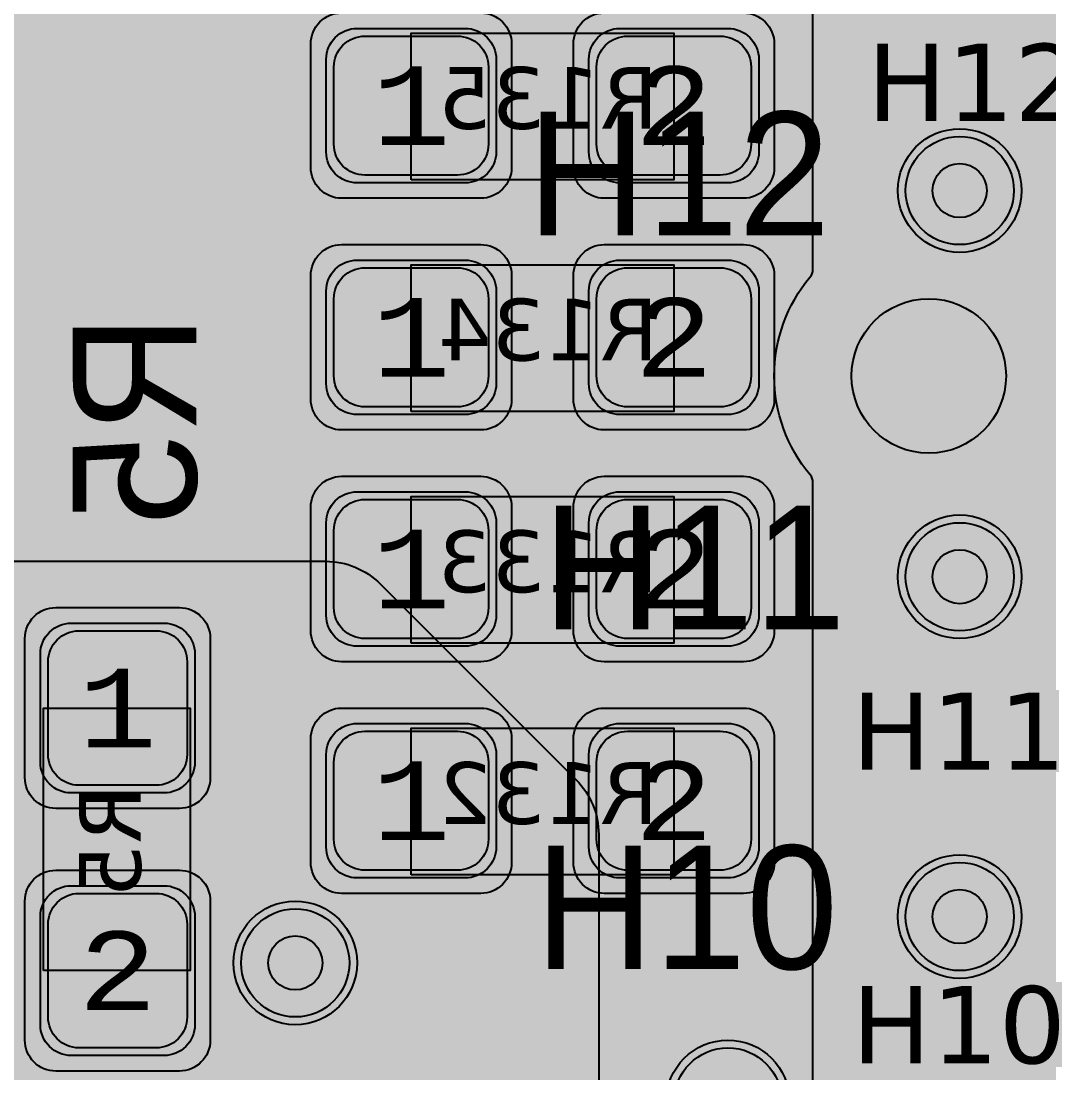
# Model space of a CAD drawing. Extents: x -28 to 199, y -61 to 255.
# Drawn here: x 159.12 to 165.78, y 191.99 to 198.8 of the extents above; entities that cross this region are included whole.
import ezdxf
from ezdxf.enums import TextEntityAlignment as Align

# ---------------------------------------------------------------- set-up
doc = ezdxf.new("R2010")
doc.units = 0
doc.header["$MEASUREMENT"] = 0
for name, color, linetype in [('ASSEMBLY_OUTLINES_BTM', 191, 'CONTINUOUS'), ('ASSEMBLY_PART_NUMBERS_BTM', 191, 'CONTINUOUS'), ('ASSEMBLY_PART_NUMBERS_TOP', 102, 'CONTINUOUS'), ('ASSEMBLY_REF_DES_BTM', 191, 'CONTINUOUS'), ('ASSEMBLY_REF_DES_TOP', 102, 'CONTINUOUS'), ('DRILL_DRAWING', 21, 'CONTINUOUS'), ('GENERATED_SILKSCREEN_BTM', 255, 'CONTINUOUS'), ('GENERATED_SILKSCREEN_TOP', 140, 'CONTINUOUS'), ('MOUNTING_HOLES_LAYER_2', 42, 'CONTINUOUS'), ('MOUNTING_HOLES_LAYER_3', 42, 'CONTINUOUS'), ('MOUNTING_HOLES_LAYER_BOT21', 42, 'CONTINUOUS'), ('MOUNTING_HOLES_LAYER_TOP', 42, 'CONTINUOUS'), ('PART_PADS_SMD_BTM', 10, 'CONTINUOUS'), ('PIN_NUMBERS_BTM', 8, 'CONTINUOUS'), ('PIN_NUMBERS_TOP', 8, 'CONTINUOUS'), ('PLACEMENT_OUTLINES_BTM', 222, 'CONTINUOUS'), ('PLANE_DATA_LAYER_TOP', 150, 'CONTINUOUS'), ('PLANE_SHAPES_LAYER_2', 230, 'CONTINUOUS'), ('PLANE_SHAPES_LAYER_3', 81, 'CONTINUOUS'), ('PLANE_SHAPES_LAYER_TOP', 150, 'CONTINUOUS'), ('SILKSCREEN_OUTLINES_BTM', 211, 'CONTINUOUS'), ('SILKSCREEN_OUTLINES_TOP', 150, 'CONTINUOUS'), ('SILKSCREEN_REF_DES_BTM', 211, 'CONTINUOUS'), ('SILKSCREEN_REF_DES_TOP', 150, 'CONTINUOUS'), ('SOLDERMASK_PADS_BTM', 12, 'CONTINUOUS'), ('SOLDERPASTE_PADS_BTM', 12, 'CONTINUOUS'), ('TRACES_LAYER_BOTTOM', 10, 'CONTINUOUS'), ('TRACES_LAYER_TOP', 150, 'CONTINUOUS'), ('VIA_HOLES_LAYER_2', 30, 'CONTINUOUS'), ('VIA_HOLES_LAYER_3', 30, 'CONTINUOUS'), ('VIA_HOLES_LAYER_BOTTOM', 30, 'CONTINUOUS'), ('VIA_HOLES_LAYER_TOP', 30, 'CONTINUOUS'), ('VIA_PADS_LAYER_2', 230, 'CONTINUOUS'), ('VIA_PADS_LAYER_3', 81, 'CONTINUOUS'), ('VIA_PADS_LAYER_BOTTOM', 10, 'CONTINUOUS'), ('VIA_PADS_LAYER_TOP', 150, 'CONTINUOUS')]:
    doc.layers.add(name, color=color, linetype=linetype)
doc.styles.add('COURIER_NEW', font='COUR.TTF')
doc.styles.add('VERDANA', font='verdana.TTF')
doc.styles.add('VERIBEST_GERBER_0', font='txt')

msp = doc.modelspace()

# ---------------------------------------------------------------- hatches: boundary and pattern name
at = {"layer": 'MOUNTING_HOLES_LAYER_2'}
h = msp.add_hatch(color=256, dxfattribs=at)
edge = h.paths.add_edge_path()
edge.add_arc((165, 196.5), 0.5, 0, 360)
at = {"layer": 'MOUNTING_HOLES_LAYER_3'}
h = msp.add_hatch(color=256, dxfattribs=at)
edge = h.paths.add_edge_path()
edge.add_arc((165, 196.5), 0.5, 0, 360)
at = {"layer": 'MOUNTING_HOLES_LAYER_BOT21'}
h = msp.add_hatch(color=256, dxfattribs=at)
edge = h.paths.add_edge_path()
edge.add_arc((165, 196.5), 0.5, 0, 360)
at = {"layer": 'MOUNTING_HOLES_LAYER_TOP'}
h = msp.add_hatch(color=256, dxfattribs=at)
edge = h.paths.add_edge_path()
edge.add_arc((165, 196.5), 0.5, 0, 360)
at = {"layer": 'PLANE_DATA_LAYER_TOP'}
msp.add_hatch(color=256, dxfattribs=at).paths.add_polyline_path([(164.25, 205.6738, 0.414213562373095), (164.1738, 205.75), (163.421893, 205.75, 0.381510988498814), (163.346178, 205.682387, -0.892996716737021), (162.153822, 205.682387, 0.381510988498814), (162.078107, 205.75), (161.5762, 205.75, 0.414213562373095), (161.5, 205.6738), (161.5, 201.750008, -0.414213562373095), (161.499992, 201.75), (154.2262, 201.75, 0.414213562373095), (154.15, 201.6738), (154.15, 201.284993), (154.15, 201.284992, 0.1989099556852985), (154.172318, 201.231111), (158.04635, 197.357079, -0.1989122151386246), (158.192797, 197.003526), (158.192797, 195.517823, 0.0395919652812843), (158.19375, 195.505812, -0.0395902007634606), (158.2, 195.427002), (158.2, 195.427), (158.2, 195.3762, 0.414213562373095), (158.2762, 195.3), (161.095925, 195.3, -0.1989122151386246), (161.449478, 195.153553), (162.717217, 193.885814, -0.1989122151386141), (162.863664, 193.532261), (162.863664, 189.069764), (162.863664, 189.069763, 0.198909955685367), (162.885982, 189.015882), (164.119918, 187.781946, 0.6681819935815638), (164.25, 187.835827), (164.25, 187.835828), (164.25, 188.426501, 0.3936083065980414), (164.179195, 188.50251, -0.3936069474596152), (163.25, 189.5, -0.3936069474596152), (164.179195, 190.49749, 0.3936083065980414), (164.25, 190.573499), (164.25, 195.810362), (164.25, 195.810363, 0.1756597936058653), (164.232299, 195.859192, -0.1756616708770249), (164, 196.5, -0.1756616708770249), (164.232299, 197.140808, 0.1756597936058653), (164.25, 197.189637), (164.25, 197.189638)], flags=0)
h = msp.add_hatch(color=256, dxfattribs=at)
h.paths.add_polyline_path([(163.879888, 186.5762, -0.414213562373095), (163.803688, 186.5), (152.460998, 186.5, -0.819189251305587), (152.431587, 186.646495, 4.980872284116062), (151.968413, 186.646495, -0.8191892513054432), (151.939002, 186.5), (151.750008, 186.5, 0.414213562373095), (151.75, 186.499992), (151.75, 183.028669, -0.1989099556854355), (151.727682, 182.974788), (149.896447, 181.143553, 0.1989122151386141), (149.75, 180.79), (149.75, 177.0762, -0.414213562373095), (149.6738, 177), (148.7262, 177, -0.414213562373095), (148.65, 177.0762), (148.65, 195.268759, 0.1989122151386141), (148.503553, 195.622312), (144.422318, 199.703547, -0.198909955685367), (144.4, 199.757428), (144.4, 200.918278, -0.854439222134), (144.54869, 200.941765, 0.8544353290949517), (146.5, 201.25), (146.5, 201.250002, 0.0842844278408749), (146.443968, 201.580039, -0.6810727290850475), (146.551388, 201.672619, 0.7928637207765814), (148.465365, 203.87914, -0.1578452520740635), (148.450906, 203.9238, -0.414213562373095), (148.527106, 204), (151.6738, 204, -0.414213562373095), (151.75, 203.9238), (151.75, 203.589166, -0.629503331963921), (151.626092, 203.529749, 2.085404210499117), (151.626092, 201.970251, -0.6295033319639212), (151.75, 201.910834), (151.75, 201.750008, 0.414213562373095), (151.750008, 201.75), (153.0738, 201.75, -0.414213562373095), (153.15, 201.6738), (153.15, 201.046323, 0.1989122151386141), (153.296447, 200.69277), (157.170479, 196.818738, -0.198909955685367), (157.192797, 196.764857), (157.192797, 195.434201, 0.0395902007634605), (157.199047, 195.355391, -0.0395919652812855), (157.2, 195.34338), (157.2, 195.153893, -0.1385740107174842), (157.188731, 195.114013, 0.1385725087961739), (157.1, 194.8, 0.5864476275428755), (158.014013, 194.288731, -0.1385740107174031), (158.053893, 194.3), (160.857255, 194.3, -0.1989133663344687), (160.911137, 194.277682), (161.841346, 193.347473, -0.1989099556854355), (161.863664, 193.293592), (161.863664, 188.831094, 0.1989122151386141), (162.010111, 188.477541), (163.85757, 186.630082, -0.1989099556852985), (163.879888, 186.576201)], flags=0)
h.paths.add_polyline_path([(145.75, 199.25, -0.9999999999999999), (148.75, 199.25, -0.9999999999999999)], flags=0)
h.paths.add_polyline_path([(150.5, 201, -0.9999999999999999), (151.7, 201, -0.9999999999999999)], flags=0)
h.paths.add_polyline_path([(153.75, 190.75, -0.9999999999999999), (155.75, 190.75, -0.9999999999999999)], flags=0)
h.paths.add_polyline_path([(153.75, 193, -0.9999999999999999), (155.75, 193, -0.9999999999999999)], flags=0)
h.paths.add_polyline_path([(159.5, 189.5, -0.9999999999999999), (161.5, 189.5, -0.9999999999999999)], flags=0)
at = {"layer": 'PLANE_SHAPES_LAYER_2'}
h = msp.add_hatch(color=256, dxfattribs=at)
h.paths.add_polyline_path([(169.5, 129.25), (149.5, 129.25), (142.25, 122), (142.25, 90.5), (147.5, 90.5), (147.5, 80), (154, 80), (154, 69.25), (131.75, 69.25), (131.75, 73.25), (121.25, 73.25), (121.25, 81), (110.5, 81), (110.5, 125.75), (106.5, 125.75), (106.5, 128.75), (93.5, 128.75), (93.5, 120.25), (91.75, 120.25), (91.75, 121.5), (80, 121.5), (80, 118.25), (73.25, 118.25), (73.25, 124.5), (67.5, 124.5), (67.5, 128), (57.75, 128), (57.75, 120.25), (55.25, 120.25), (55.25, 121.5), (47.5, 121.5), (47.5, 119), (35, 119), (35, 134.75), (32.75, 134.75), (32.75, 159.75), (29.25, 159.75), (29.25, 175.25), (22.5, 175.25), (22.5, 195.25), (17.25, 195.25), (17.25, 198), (22.5, 198), (22.5, 216.5), (40.25, 216.5), (40.25, 235.5), (54.5, 235.5), (54.5, 254), (87.25, 254), (87.25, 236.25), (86.25, 236.25), (86.25, 228.75), (81, 228.75), (81, 218.75), (95.25, 218.75), (95.25, 194.5), (87, 194.5), (87, 172), (131.1, 172), (131.1, 208.75), (115.5, 208.75), (115.5, 213.75), (106.75, 213.75), (106.75, 218.75), (110.25, 222.25), (110.25, 226.25), (142.5, 226.25), (142.5, 221.5), (160.5, 221.5), (160.5, 240.75), (169.5, 240.75)])
h.paths.add_polyline_path([(35.5, 149.5), (41.75, 149.5), (41.75, 152), (39.25, 152), (39.25, 154), (37.75, 154), (37.75, 152), (35.5, 152)], flags=16)
h.paths.add_polyline_path([(37.5, 125.75), (37.5, 128.75), (42.75, 128.75), (42.75, 125.75)], flags=16)
h.paths.add_polyline_path([(52, 127.75), (52, 130.75), (54.25, 130.75), (54.25, 127.75)], flags=16)
h.paths.add_polyline_path([(50.75, 219.5), (50.75, 226.5), (71.75, 226.5), (71.75, 219.5)], flags=16)
h.paths.add_polyline_path([(66.5, 150.75), (66.5, 177.5), (72.25, 177.5), (72.25, 150.75)], flags=16)
h.paths.add_polyline_path([(47.25, 185.25), (73, 185.25), (73, 188.25), (70.25, 188.25), (70.25, 191), (47.25, 191)], flags=16)
h.paths.add_polyline_path([(84.5, 208), (84.5, 212.75), (85, 212.75), (85, 208)], flags=16)
h.paths.add_polyline_path([(61.5, 137.25), (87.75, 137.25), (87.75, 140.5), (84.75, 140.5), (84.75, 143), (61.5, 143)], flags=16)
h.paths.add_polyline_path([(88.75, 127), (88.75, 130), (91, 130), (91, 127)], flags=16)
h.paths.add_polyline_path([(85.5, 130.25), (85.5, 132.5), (91, 132.5), (91, 130.25)], flags=16)
h.paths.add_polyline_path([(108.75, 142.25), (135.75, 142.25), (135.75, 145.75), (132.25, 145.75), (132.25, 149), (108.75, 149)], flags=16)
h.paths.add_polyline_path([(114.25, 126.75), (140.75, 126.75), (140.75, 129.75), (137.25, 129.75), (137.25, 133), (114.25, 133)], flags=16)
h.paths.add_polyline_path([(155.25, 180.25), (166.25, 180.25), (166.25, 186.25), (152.25, 186.25), (152.25, 183), (155.25, 183)], flags=16)
at = {"layer": 'PLANE_SHAPES_LAYER_3'}
h = msp.add_hatch(color=256, dxfattribs=at)
h.paths.add_polyline_path([(169.5, 129.25), (149.5, 129.25), (142.25, 122), (142.25, 90.5), (147.5, 90.5), (147.5, 80), (154, 80), (154, 69.25), (131.75, 69.25), (131.75, 73.25), (121.25, 73.25), (121.25, 81), (110.5, 81), (110.5, 125.75), (106.5, 125.75), (106.5, 128.75), (93.5, 128.75), (93.5, 120.25), (91.75, 120.25), (91.75, 121.5), (80, 121.5), (80, 118.25), (73.25, 118.25), (73.25, 124.5), (67.5, 124.5), (67.5, 127.75), (58.25, 127.75), (58.25, 130.25), (88.75, 130.25), (88.75, 127), (91, 127), (91, 132.5), (55, 132.5), (55, 131.25), (52, 131.25), (52, 127.75), (55, 127.75), (55, 127.25), (57.75, 127.25), (57.75, 120.25), (55.25, 120.25), (55.25, 121.5), (47.5, 121.5), (47.5, 119), (35, 119), (35, 134.75), (32.75, 134.75), (32.75, 159.75), (29.25, 159.75), (29.25, 175.25), (22.5, 175.25), (22.5, 195.25), (17.25, 195.25), (17.25, 198), (22.5, 198), (22.5, 216.5), (40.25, 216.5), (40.25, 235.5), (54.5, 235.5), (54.5, 254), (87.25, 254), (87.25, 236.25), (86.25, 236.25), (86.25, 228.75), (81, 228.75), (81, 218.75), (95.25, 218.75), (95.25, 194.5), (87, 194.5), (87, 172), (131.1, 172), (131.1, 208.75), (115.5, 208.75), (115.5, 213.75), (106.75, 213.75), (106.75, 218.75), (110.25, 222.25), (110.25, 226.25), (142.5, 226.25), (142.5, 221.5), (160.5, 221.5), (160.5, 240.75), (169.5, 240.75)])
h.paths.add_polyline_path([(35.5, 149.5), (41.75, 149.5), (41.75, 152), (39.25, 152), (39.25, 154), (37.75, 154), (37.75, 152), (35.5, 152)], flags=16)
h.paths.add_polyline_path([(37.5, 125.75), (37.5, 128.75), (42.75, 128.75), (42.75, 125.75)], flags=16)
h.paths.add_polyline_path([(50.75, 219.5), (50.75, 226.5), (71.75, 226.5), (71.75, 219.5)], flags=16)
h.paths.add_polyline_path([(66.5, 150.75), (66.5, 177.5), (72.25, 177.5), (72.25, 150.75)], flags=16)
h.paths.add_polyline_path([(47.25, 185.25), (73, 185.25), (73, 188.25), (70.25, 188.25), (70.25, 191), (47.25, 191)], flags=16)
h.paths.add_polyline_path([(84.5, 208), (84.5, 212.75), (85, 212.75), (85, 208)], flags=16)
h.paths.add_polyline_path([(61.5, 137.25), (87.75, 137.25), (87.75, 140.5), (84.75, 140.5), (84.75, 143), (61.5, 143)], flags=16)
h.paths.add_polyline_path([(108.75, 142.25), (135.75, 142.25), (135.75, 145.75), (132.25, 145.75), (132.25, 149), (108.75, 149)], flags=16)
h.paths.add_polyline_path([(114.25, 126.75), (140.75, 126.75), (140.75, 129.75), (137.25, 129.75), (137.25, 133), (114.25, 133)], flags=16)
h.paths.add_polyline_path([(155.25, 180.25), (166.25, 180.25), (166.25, 186.25), (152.25, 186.25), (152.25, 183), (155.25, 183)], flags=16)
at = {"layer": 'VIA_HOLES_LAYER_2'}
h = msp.add_hatch(color=256, dxfattribs=at)
edge = h.paths.add_edge_path()
edge.add_arc((165.2, 197.7), 0.175, 0, 360)
h = msp.add_hatch(color=256, dxfattribs=at)
edge = h.paths.add_edge_path()
edge.add_arc((165.2, 195.2), 0.175, 0, 360)
h = msp.add_hatch(color=256, dxfattribs=at)
edge = h.paths.add_edge_path()
edge.add_arc((165.2, 193), 0.175, 0, 360)
h = msp.add_hatch(color=256, dxfattribs=at)
edge = h.paths.add_edge_path()
edge.add_arc((160.9, 192.7), 0.175, 0, 360)
at = {"layer": 'VIA_HOLES_LAYER_3'}
h = msp.add_hatch(color=256, dxfattribs=at)
edge = h.paths.add_edge_path()
edge.add_arc((165.2, 197.7), 0.175, 0, 360)
h = msp.add_hatch(color=256, dxfattribs=at)
edge = h.paths.add_edge_path()
edge.add_arc((165.2, 195.2), 0.175, 0, 360)
h = msp.add_hatch(color=256, dxfattribs=at)
edge = h.paths.add_edge_path()
edge.add_arc((165.2, 193), 0.175, 0, 360)
h = msp.add_hatch(color=256, dxfattribs=at)
edge = h.paths.add_edge_path()
edge.add_arc((160.9, 192.7), 0.175, 0, 360)
at = {"layer": 'VIA_HOLES_LAYER_BOTTOM'}
h = msp.add_hatch(color=256, dxfattribs=at)
edge = h.paths.add_edge_path()
edge.add_arc((165.2, 197.7), 0.175, 0, 360)
h = msp.add_hatch(color=256, dxfattribs=at)
edge = h.paths.add_edge_path()
edge.add_arc((165.2, 195.2), 0.175, 0, 360)
h = msp.add_hatch(color=256, dxfattribs=at)
edge = h.paths.add_edge_path()
edge.add_arc((165.2, 193), 0.175, 0, 360)
h = msp.add_hatch(color=256, dxfattribs=at)
edge = h.paths.add_edge_path()
edge.add_arc((160.9, 192.7), 0.175, 0, 360)
at = {"layer": 'VIA_HOLES_LAYER_TOP'}
h = msp.add_hatch(color=256, dxfattribs=at)
edge = h.paths.add_edge_path()
edge.add_arc((165.2, 197.7), 0.175, 0, 360)
h = msp.add_hatch(color=256, dxfattribs=at)
edge = h.paths.add_edge_path()
edge.add_arc((165.2, 195.2), 0.175, 0, 360)
h = msp.add_hatch(color=256, dxfattribs=at)
edge = h.paths.add_edge_path()
edge.add_arc((165.2, 193), 0.175, 0, 360)
h = msp.add_hatch(color=256, dxfattribs=at)
edge = h.paths.add_edge_path()
edge.add_arc((160.9, 192.7), 0.175, 0, 360)

# ---------------------------------------------------------------- linework, layer by layer
at = {"layer": 'ASSEMBLY_OUTLINES_BTM'}
for points in [[(161.65, 197.77), (161.65, 198.72), (163.35, 198.72), (163.35, 197.77)], [(161.65, 196.27), (161.65, 197.22), (163.35, 197.22), (163.35, 196.27)], [(161.65, 194.77), (161.65, 195.72), (163.35, 195.72), (163.35, 194.77)], [(159.27, 192.65), (159.27, 194.35), (160.22, 194.35), (160.22, 192.65)], [(161.65, 193.27), (161.65, 194.22), (163.35, 194.22), (163.35, 193.27)]]:
    msp.add_lwpolyline(points, close=True, dxfattribs=at)
at = {"layer": 'GENERATED_SILKSCREEN_BTM', "const_width": 0.15}
for points in [[(162.783844, 198.720005, 1.1642e-05), (162.783836, 198.719995), (162.216164, 198.719995, 1.1642e-05), (162.216156, 198.720005), (162.783844, 198.720005)], [(162.792098, 197.769995), (162.207902, 197.769995, 1.22306e-05), (162.207911, 197.770005), (162.792089, 197.770005, 1.22306e-05), (162.792098, 197.769995)], [(162.783844, 197.220005, 1.1642e-05), (162.783836, 197.219995), (162.216164, 197.219995, 1.1642e-05), (162.216156, 197.220005), (162.783844, 197.220005)], [(162.792098, 196.269995), (162.207902, 196.269995, 1.22306e-05), (162.207911, 196.270005), (162.792089, 196.270005, 1.22306e-05), (162.792098, 196.269995)], [(162.783844, 195.720005, 1.1642e-05), (162.783836, 195.719995), (162.216164, 195.719995, 1.1642e-05), (162.216156, 195.720005), (162.783844, 195.720005)], [(162.792098, 194.769995), (162.207902, 194.769995, 1.22306e-05), (162.207911, 194.770005), (162.792089, 194.770005, 1.22306e-05), (162.792098, 194.769995)], [(162.783844, 194.220005, 1.1642e-05), (162.783836, 194.219995), (162.216164, 194.219995, 1.1642e-05), (162.216156, 194.220005), (162.783844, 194.220005)], [(159.270005, 193.207911, 1.22306e-05), (159.269995, 193.207902), (159.269995, 193.792098, 1.22306e-05), (159.270005, 193.792089), (159.270005, 193.207911)], [(160.220005, 193.216156, 1.1642e-05), (160.219995, 193.216164), (160.219995, 193.783836, 1.1642e-05), (160.220005, 193.783844), (160.220005, 193.216156)], [(162.792098, 193.269995), (162.207902, 193.269995, 1.22306e-05), (162.207911, 193.270005), (162.792089, 193.270005, 1.22306e-05), (162.792098, 193.269995)]]:
    msp.add_lwpolyline(points, format="xyb", dxfattribs=at)
for points in [[(159.7608, 196.2256), (159.7592, 196.2232), (159.7552, 196.2224), (159.7512, 196.22), (159.7472, 196.22), (159.5824, 196.22), (159.5784, 196.22), (159.576, 196.2224), (159.5736, 196.2224), (159.5728, 196.2232), (159.572, 196.224), (159.5696, 196.2256), (159.46, 196.3616), (159.4584, 196.3656), (159.4576, 196.368), (159.4568, 196.372), (159.4568, 196.7752), (159.4584, 196.7824), (159.4624, 196.7864), (159.4672, 196.7912), (159.4728, 196.7928), (160.2408, 196.7928), (160.2472, 196.7912), (160.2512, 196.7872), (160.2536, 196.7824), (160.2544, 196.7768), (160.2536, 196.7704), (160.2512, 196.7648), (160.2472, 196.7608), (160.2408, 196.7592), (159.8728, 196.7592), (159.8728, 196.3832), (160.2456, 196.252), (160.2512, 196.2488), (160.2544, 196.2432), (160.2552, 196.2368), (160.2536, 196.232), (160.2512, 196.2272), (160.2464, 196.2232), (160.2416, 196.2208), (160.2352, 196.2224), (159.8624, 196.3536), (159.7608, 196.2256)], [(159.4896, 196.7592), (159.4896, 196.376), (159.5904, 196.252), (159.7392, 196.252), (159.8408, 196.376), (159.8408, 196.7592), (159.4896, 196.7592)], [(159.732, 195.8856), (159.7328, 195.8888), (159.7336, 195.8912), (159.7352, 195.8944), (159.8232, 196.0032), (159.4896, 196.0032), (159.4896, 195.4808), (159.488, 195.4752), (159.4848, 195.4704), (159.4792, 195.468), (159.4736, 195.4672), (159.4672, 195.468), (159.4616, 195.4704), (159.4584, 195.4752), (159.4568, 195.4808), (159.4568, 196.0208), (159.4584, 196.0264), (159.4624, 196.0304), (159.4672, 196.0352), (159.4728, 196.0368), (159.8576, 196.0368), (159.8632, 196.036), (159.8672, 196.0336), (159.8696, 196.0304), (159.8712, 196.0248), (159.8728, 196.0208), (159.8736, 196.0176), (159.8728, 196.0136), (159.8704, 196.0104), (159.764, 195.88), (159.764, 195.6216), (159.8656, 195.4968), (160.1232, 195.4968), (160.2232, 195.6216), (160.2232, 195.88), (160.1176, 196.0104), (160.1152, 196.016), (160.1152, 196.0208), (160.1184, 196.0256), (160.1224, 196.0304), (160.128, 196.0336), (160.1336, 196.0344), (160.1368, 196.0344), (160.1392, 196.0336), (160.1432, 196.0296), (160.2536, 195.8944), (160.2552, 195.892), (160.2552, 195.8888), (160.2568, 195.8856), (160.2568, 195.616), (160.2568, 195.6136), (160.256, 195.6128), (160.256, 195.612), (160.2552, 195.6104), (160.2552, 195.6088), (160.2536, 195.6056), (160.1432, 195.4704), (160.1408, 195.468), (160.1392, 195.4672), (160.1344, 195.4656), (160.1312, 195.4648), (159.8576, 195.4648), (159.8544, 195.4656), (159.8496, 195.4672), (159.848, 195.4672), (159.8472, 195.468), (159.8456, 195.4696), (159.844, 195.4704), (159.7352, 195.6056), (159.7336, 195.6096), (159.7328, 195.612), (159.732, 195.616), (159.732, 195.8856)]]:
    msp.add_lwpolyline(points, dxfattribs=at)
at = {"layer": 'GENERATED_SILKSCREEN_TOP', "const_width": 0.15}
for points in [[(165.65, 196.8), (165.65, 198.3)], [(163.3792, 197.4292), (163.3728, 197.4276), (163.3696, 197.4244), (163.3672, 197.4188), (163.3664, 197.4124), (163.3672, 197.4068), (163.3696, 197.4012), (163.3728, 197.3972), (163.3792, 197.3964), (163.6912, 197.3964), (163.6968, 197.3972), (163.7016, 197.4012), (163.704, 197.4068), (163.7048, 197.4124), (163.704, 197.4188), (163.7016, 197.4244), (163.6968, 197.4276), (163.6912, 197.4292), (163.5504, 197.4292), (163.5504, 198.1804), (163.5496, 198.186), (163.5472, 198.19), (163.5432, 198.1924), (163.5376, 198.1932), (163.5336, 198.194), (163.5296, 198.194), (163.5264, 198.1924), (163.5232, 198.1892), (163.3672, 197.97), (163.3648, 197.9644), (163.3648, 197.9588), (163.3672, 197.954), (163.3712, 197.95), (163.376, 197.9468), (163.3816, 197.9452), (163.3848, 197.9452), (163.3872, 197.946), (163.3912, 197.9508), (163.5192, 198.13), (163.5192, 197.4292), (163.3792, 197.4292)], [(162.5072, 197.4124), (162.5088, 197.406), (162.5128, 197.402), (162.5176, 197.3996), (162.5232, 197.3988), (162.5296, 197.3996), (162.5352, 197.402), (162.5392, 197.406), (162.5408, 197.4124), (162.5408, 197.7804), (163.0472, 197.7804), (163.0472, 197.4124), (163.048, 197.406), (163.052, 197.402), (163.0576, 197.3996), (163.0632, 197.3988), (163.0688, 197.3996), (163.0736, 197.402), (163.0776, 197.406), (163.0792, 197.4124), (163.0792, 198.1804), (163.0776, 198.186), (163.0736, 198.1908), (163.0688, 198.1932), (163.0632, 198.194), (163.0576, 198.1932), (163.052, 198.1908), (163.048, 198.186), (163.0472, 198.1804), (163.0472, 197.8124), (162.5408, 197.8124), (162.5408, 198.1804), (162.5392, 198.186), (162.5352, 198.1908), (162.5296, 198.1932), (162.5232, 198.194), (162.5176, 198.1932), (162.5128, 198.1908), (162.5088, 198.186), (162.5072, 198.1804), (162.5072, 197.4124)], [(164.4232, 198.1932), (164.5576, 198.0836), (164.56, 198.0796), (164.5608, 198.0764), (164.5624, 198.074), (164.5632, 198.0708), (164.5632, 197.9612), (164.5624, 197.958), (164.5608, 197.9532), (164.56, 197.9492), (164.5576, 197.9476), (164.0248, 197.5148), (164.0248, 197.4292), (164.5472, 197.4292), (164.5528, 197.4276), (164.5576, 197.4244), (164.56, 197.4188), (164.5608, 197.4124), (164.56, 197.4068), (164.5576, 197.4012), (164.5528, 197.398), (164.5472, 197.3964), (164.008, 197.3964), (164.0016, 197.398), (163.9976, 197.402), (163.9936, 197.406), (163.992, 197.4124), (163.992, 197.522), (163.9928, 197.5244), (163.9944, 197.53), (163.996, 197.5324), (163.9976, 197.534), (163.9992, 197.5356), (164.5312, 197.9692), (164.5312, 198.0628), (164.4064, 198.1636), (164.148, 198.1636), (164.0176, 198.0572), (164.012, 198.0556), (164.0064, 198.0564), (164.0016, 198.0588), (163.9984, 198.0636), (163.9952, 198.0684), (163.9944, 198.074), (163.9944, 198.0772), (163.9952, 198.0796), (163.9992, 198.0836), (164.1336, 198.1932), (164.1368, 198.194), (164.1392, 198.1948), (164.14, 198.1956), (164.1432, 198.1964), (164.4128, 198.1964), (164.416, 198.1956), (164.4168, 198.1956), (164.4176, 198.1948), (164.42, 198.194), (164.4232, 198.1932)], [(165.65, 194.5), (165.65, 196)], [(163.4788, 194.8792), (163.4724, 194.8776), (163.4692, 194.8744), (163.4668, 194.8688), (163.466, 194.8624), (163.4668, 194.8568), (163.4692, 194.8512), (163.4724, 194.8472), (163.4788, 194.8464), (163.7908, 194.8464), (163.7964, 194.8472), (163.8012, 194.8512), (163.8036, 194.8568), (163.8044, 194.8624), (163.8036, 194.8688), (163.8012, 194.8744), (163.7964, 194.8776), (163.7908, 194.8792), (163.65, 194.8792), (163.65, 195.6304), (163.6492, 195.636), (163.6468, 195.64), (163.6428, 195.6424), (163.6372, 195.6432), (163.6332, 195.644), (163.6292, 195.644), (163.626, 195.6424), (163.6228, 195.6392), (163.4668, 195.42), (163.4644, 195.4144), (163.4644, 195.4088), (163.4668, 195.404), (163.4708, 195.4), (163.4756, 195.3968), (163.4812, 195.3952), (163.4844, 195.3952), (163.4868, 195.396), (163.4908, 195.4008), (163.6188, 195.58), (163.6188, 194.8792), (163.4788, 194.8792)], [(164.2068, 194.8792), (164.2004, 194.8776), (164.1972, 194.8744), (164.1948, 194.8688), (164.194, 194.8624), (164.1948, 194.8568), (164.1972, 194.8512), (164.2004, 194.8472), (164.2068, 194.8464), (164.5188, 194.8464), (164.5244, 194.8472), (164.5292, 194.8512), (164.5316, 194.8568), (164.5324, 194.8624), (164.5316, 194.8688), (164.5292, 194.8744), (164.5244, 194.8776), (164.5188, 194.8792), (164.378, 194.8792), (164.378, 195.6304), (164.3772, 195.636), (164.3748, 195.64), (164.3708, 195.6424), (164.3652, 195.6432), (164.3612, 195.644), (164.3572, 195.644), (164.354, 195.6424), (164.3508, 195.6392), (164.1948, 195.42), (164.1924, 195.4144), (164.1924, 195.4088), (164.1948, 195.404), (164.1988, 195.4), (164.2036, 195.3968), (164.2092, 195.3952), (164.2124, 195.3952), (164.2148, 195.396), (164.2188, 195.4008), (164.3468, 195.58), (164.3468, 194.8792), (164.2068, 194.8792)], [(162.6068, 194.8624), (162.6084, 194.856), (162.6124, 194.852), (162.6172, 194.8496), (162.6228, 194.8488), (162.6292, 194.8496), (162.6348, 194.852), (162.6388, 194.856), (162.6404, 194.8624), (162.6404, 195.2304), (163.1468, 195.2304), (163.1468, 194.8624), (163.1476, 194.856), (163.1516, 194.852), (163.1572, 194.8496), (163.1628, 194.8488), (163.1684, 194.8496), (163.1732, 194.852), (163.1772, 194.856), (163.1788, 194.8624), (163.1788, 195.6304), (163.1772, 195.636), (163.1732, 195.6408), (163.1684, 195.6432), (163.1628, 195.644), (163.1572, 195.6432), (163.1516, 195.6408), (163.1476, 195.636), (163.1468, 195.6304), (163.1468, 195.2624), (162.6404, 195.2624), (162.6404, 195.6304), (162.6388, 195.636), (162.6348, 195.6408), (162.6292, 195.6432), (162.6228, 195.644), (162.6172, 195.6432), (162.6124, 195.6408), (162.6084, 195.636), (162.6068, 195.6304), (162.6068, 194.8624)], [(165.65, 192.3), (165.65, 193.8)], [(163.4292, 192.6792), (163.4228, 192.6776), (163.4196, 192.6744), (163.4172, 192.6688), (163.4164, 192.6624), (163.4172, 192.6568), (163.4196, 192.6512), (163.4228, 192.6472), (163.4292, 192.6464), (163.7412, 192.6464), (163.7468, 192.6472), (163.7516, 192.6512), (163.754, 192.6568), (163.7548, 192.6624), (163.754, 192.6688), (163.7516, 192.6744), (163.7468, 192.6776), (163.7412, 192.6792), (163.6004, 192.6792), (163.6004, 193.4304), (163.5996, 193.436), (163.5972, 193.44), (163.5932, 193.4424), (163.5876, 193.4432), (163.5836, 193.444), (163.5796, 193.444), (163.5764, 193.4424), (163.5732, 193.4392), (163.4172, 193.22), (163.4148, 193.2144), (163.4148, 193.2088), (163.4172, 193.204), (163.4212, 193.2), (163.426, 193.1968), (163.4316, 193.1952), (163.4348, 193.1952), (163.4372, 193.196), (163.4412, 193.2008), (163.5692, 193.38), (163.5692, 192.6792), (163.4292, 192.6792)], [(162.5572, 192.6624), (162.5588, 192.656), (162.5628, 192.652), (162.5676, 192.6496), (162.5732, 192.6488), (162.5796, 192.6496), (162.5852, 192.652), (162.5892, 192.656), (162.5908, 192.6624), (162.5908, 193.0304), (163.0972, 193.0304), (163.0972, 192.6624), (163.098, 192.656), (163.102, 192.652), (163.1076, 192.6496), (163.1132, 192.6488), (163.1188, 192.6496), (163.1236, 192.652), (163.1276, 192.656), (163.1292, 192.6624), (163.1292, 193.4304), (163.1276, 193.436), (163.1236, 193.4408), (163.1188, 193.4432), (163.1132, 193.444), (163.1076, 193.4432), (163.102, 193.4408), (163.098, 193.436), (163.0972, 193.4304), (163.0972, 193.0624), (162.5908, 193.0624), (162.5908, 193.4304), (162.5892, 193.436), (162.5852, 193.4408), (162.5796, 193.4432), (162.5732, 193.444), (162.5676, 193.4432), (162.5628, 193.4408), (162.5588, 193.436), (162.5572, 193.4304), (162.5572, 192.6624)], [(164.0492, 193.3336), (164.1836, 193.4432), (164.1868, 193.444), (164.1892, 193.4448), (164.19, 193.4456), (164.1932, 193.4464), (164.4628, 193.4464), (164.466, 193.4456), (164.4668, 193.4456), (164.4676, 193.4448), (164.47, 193.444), (164.4732, 193.4432), (164.6076, 193.3336), (164.61, 193.3296), (164.6108, 193.3264), (164.6124, 193.324), (164.6132, 193.3208), (164.6132, 192.772), (164.6124, 192.7696), (164.6108, 192.764), (164.61, 192.7624), (164.6076, 192.7592), (164.4732, 192.6496), (164.47, 192.6488), (164.4684, 192.648), (164.4668, 192.6472), (164.4652, 192.6464), (164.4628, 192.6464), (164.1932, 192.6464), (164.19, 192.6472), (164.1868, 192.648), (164.1836, 192.6496), (164.0492, 192.7592), (164.0476, 192.7608), (164.046, 192.7616), (164.0444, 192.764), (164.0428, 192.7696), (164.042, 192.772), (164.042, 193.3208), (164.0428, 193.324), (164.0444, 193.3264), (164.046, 193.3296), (164.0492, 193.3336)], [(164.0748, 193.3128), (164.0748, 192.78), (164.122, 192.74), (164.5092, 193.3712), (164.4564, 193.4136), (164.198, 193.4136), (164.0748, 193.3128)], [(164.1476, 192.7192), (164.198, 192.6792), (164.4564, 192.6792), (164.5812, 192.78), (164.5812, 193.3128), (164.534, 193.3504), (164.1476, 192.7192)]]:
    msp.add_lwpolyline(points, dxfattribs=at)
at = {"layer": 'MOUNTING_HOLES_LAYER_2'}
msp.add_circle((165, 196.5), 0.5, dxfattribs=at)
at = {"layer": 'MOUNTING_HOLES_LAYER_3'}
msp.add_circle((165, 196.5), 0.5, dxfattribs=at)
at = {"layer": 'MOUNTING_HOLES_LAYER_BOT21'}
msp.add_circle((165, 196.5), 0.5, dxfattribs=at)
at = {"layer": 'MOUNTING_HOLES_LAYER_TOP'}
msp.add_circle((165, 196.5), 0.5, dxfattribs=at)
at = {"layer": 'PART_PADS_SMD_BTM'}
for points in [[(161.1, 198.55, -0.4142135624), (161.3, 198.75), (162, 198.75, -0.4142135624), (162.2, 198.55), (162.2, 197.95, -0.4142135624), (162, 197.75), (161.3, 197.75, -0.4142135624), (161.1, 197.95)], [(162.8, 198.55, -0.4142135624), (163, 198.75), (163.7, 198.75, -0.4142135624), (163.9, 198.55), (163.9, 197.95, -0.4142135624), (163.7, 197.75), (163, 197.75, -0.4142135624), (162.8, 197.95)], [(161.1, 197.05, -0.4142135624), (161.3, 197.25), (162, 197.25, -0.4142135624), (162.2, 197.05), (162.2, 196.45, -0.4142135624), (162, 196.25), (161.3, 196.25, -0.4142135624), (161.1, 196.45)], [(162.8, 197.05, -0.4142135624), (163, 197.25), (163.7, 197.25, -0.4142135624), (163.9, 197.05), (163.9, 196.45, -0.4142135624), (163.7, 196.25), (163, 196.25, -0.4142135624), (162.8, 196.45)], [(161.1, 195.55, -0.4142135624), (161.3, 195.75), (162, 195.75, -0.4142135624), (162.2, 195.55), (162.2, 194.95, -0.4142135624), (162, 194.75), (161.3, 194.75, -0.4142135624), (161.1, 194.95)], [(162.8, 195.55, -0.4142135624), (163, 195.75), (163.7, 195.75, -0.4142135624), (163.9, 195.55), (163.9, 194.95, -0.4142135624), (163.7, 194.75), (163, 194.75, -0.4142135624), (162.8, 194.95)], [(160.05, 194.9, -0.4142135624), (160.25, 194.7), (160.25, 194, -0.4142135624), (160.05, 193.8), (159.45, 193.8, -0.4142135624), (159.25, 194), (159.25, 194.7, -0.4142135624), (159.45, 194.9)], [(161.1, 194.05, -0.4142135624), (161.3, 194.25), (162, 194.25, -0.4142135624), (162.2, 194.05), (162.2, 193.45, -0.4142135624), (162, 193.25), (161.3, 193.25, -0.4142135624), (161.1, 193.45)], [(162.8, 194.05, -0.4142135624), (163, 194.25), (163.7, 194.25, -0.4142135624), (163.9, 194.05), (163.9, 193.45, -0.4142135624), (163.7, 193.25), (163, 193.25, -0.4142135624), (162.8, 193.45)], [(160.05, 193.2, -0.4142135624), (160.25, 193), (160.25, 192.3, -0.4142135624), (160.05, 192.1), (159.45, 192.1, -0.4142135624), (159.25, 192.3), (159.25, 193, -0.4142135624), (159.45, 193.2)]]:
    msp.add_lwpolyline(points, format="xyb", close=True, dxfattribs=at)
at = {"layer": 'PLACEMENT_OUTLINES_BTM'}
for points in [[(161.65, 197.77), (161.65, 198.72), (163.35, 198.72), (163.35, 197.77)], [(161.65, 196.27), (161.65, 197.22), (163.35, 197.22), (163.35, 196.27)], [(161.65, 194.77), (161.65, 195.72), (163.35, 195.72), (163.35, 194.77)], [(159.27, 192.65), (159.27, 194.35), (160.22, 194.35), (160.22, 192.65)], [(161.65, 193.27), (161.65, 194.22), (163.35, 194.22), (163.35, 193.27)]]:
    msp.add_lwpolyline(points, close=True, dxfattribs=at)
at = {"layer": 'PLANE_DATA_LAYER_TOP'}
msp.add_lwpolyline([(158.2762, 195.3), (161.095925, 195.3, -0.1989122151), (161.449478, 195.153553), (162.717217, 193.885814, -0.1989122151), (162.863664, 193.532261), (162.863664, 189.069764), (162.863664, 189.069763, 0.1989099557), (162.885982, 189.015882), (164.119918, 187.781946, 0.6681819936), (164.25, 187.835827), (164.25, 187.835828), (164.25, 188.426501, 0.3936083066), (164.179195, 188.50251, -0.3936069475), (163.25, 189.5, -0.3936069475), (164.179195, 190.49749, 0.3936083066), (164.25, 190.573499), (164.25, 195.810362), (164.25, 195.810363, 0.1756597936), (164.232299, 195.859192, -0.1756616709), (164, 196.5, -0.1756616709), (164.232299, 197.140808, 0.1756597936), (164.25, 197.189637), (164.25, 197.189638), (164.25, 205.6738, 0.4142135624)], format="xyb", dxfattribs=at)
at = {"layer": 'PLANE_SHAPES_LAYER_TOP'}
msp.add_solid([(151.75, 186.5), (164.25, 186.5), (151.75, 201.75), (164.25, 201.75)], dxfattribs=at)
at = {"layer": 'SILKSCREEN_OUTLINES_BTM'}
for points in [[(161.65, 197.77), (161.65, 198.72), (163.35, 198.72), (163.35, 197.77)], [(161.65, 196.27), (161.65, 197.22), (163.35, 197.22), (163.35, 196.27)], [(161.65, 194.77), (161.65, 195.72), (163.35, 195.72), (163.35, 194.77)], [(159.27, 192.65), (159.27, 194.35), (160.22, 194.35), (160.22, 192.65)], [(161.65, 193.27), (161.65, 194.22), (163.35, 194.22), (163.35, 193.27)]]:
    msp.add_lwpolyline(points, close=True, dxfattribs=at)
at = {"layer": 'SILKSCREEN_OUTLINES_TOP', "const_width": 0.15}
for points in [[(165.65, 196.8), (165.65, 198.3)], [(165.65, 194.5), (165.65, 196)], [(165.65, 192.3), (165.65, 193.8)]]:
    msp.add_lwpolyline(points, dxfattribs=at)
at = {"layer": 'SOLDERMASK_PADS_BTM'}
for points in [[(161, 198.65, -0.4142135624), (161.2, 198.85), (162.1, 198.85, -0.4142135624), (162.3, 198.65), (162.3, 197.85, -0.4142135624), (162.1, 197.65), (161.2, 197.65, -0.4142135624), (161, 197.85)], [(162.7, 198.65, -0.4142135624), (162.9, 198.85), (163.8, 198.85, -0.4142135624), (164, 198.65), (164, 197.85, -0.4142135624), (163.8, 197.65), (162.9, 197.65, -0.4142135624), (162.7, 197.85)], [(161, 197.15, -0.4142135624), (161.2, 197.35), (162.1, 197.35, -0.4142135624), (162.3, 197.15), (162.3, 196.35, -0.4142135624), (162.1, 196.15), (161.2, 196.15, -0.4142135624), (161, 196.35)], [(162.7, 197.15, -0.4142135624), (162.9, 197.35), (163.8, 197.35, -0.4142135624), (164, 197.15), (164, 196.35, -0.4142135624), (163.8, 196.15), (162.9, 196.15, -0.4142135624), (162.7, 196.35)], [(161, 195.65, -0.4142135624), (161.2, 195.85), (162.1, 195.85, -0.4142135624), (162.3, 195.65), (162.3, 194.85, -0.4142135624), (162.1, 194.65), (161.2, 194.65, -0.4142135624), (161, 194.85)], [(162.7, 195.65, -0.4142135624), (162.9, 195.85), (163.8, 195.85, -0.4142135624), (164, 195.65), (164, 194.85, -0.4142135624), (163.8, 194.65), (162.9, 194.65, -0.4142135624), (162.7, 194.85)], [(160.15, 195, -0.4142135624), (160.35, 194.8), (160.35, 193.9, -0.4142135624), (160.15, 193.7), (159.35, 193.7, -0.4142135624), (159.15, 193.9), (159.15, 194.8, -0.4142135624), (159.35, 195)], [(161, 194.15, -0.4142135624), (161.2, 194.35), (162.1, 194.35, -0.4142135624), (162.3, 194.15), (162.3, 193.35, -0.4142135624), (162.1, 193.15), (161.2, 193.15, -0.4142135624), (161, 193.35)], [(162.7, 194.15, -0.4142135624), (162.9, 194.35), (163.8, 194.35, -0.4142135624), (164, 194.15), (164, 193.35, -0.4142135624), (163.8, 193.15), (162.9, 193.15, -0.4142135624), (162.7, 193.35)], [(160.15, 193.3, -0.4142135624), (160.35, 193.1), (160.35, 192.2, -0.4142135624), (160.15, 192), (159.35, 192, -0.4142135624), (159.15, 192.2), (159.15, 193.1, -0.4142135624), (159.35, 193.3)]]:
    msp.add_lwpolyline(points, format="xyb", close=True, dxfattribs=at)
at = {"layer": 'SOLDERPASTE_PADS_BTM'}
for points in [[(161.15, 198.5, -0.4142135624), (161.35, 198.7), (161.95, 198.7, -0.4142135624), (162.15, 198.5), (162.15, 198, -0.4142135624), (161.95, 197.8), (161.35, 197.8, -0.4142135624), (161.15, 198)], [(162.85, 198.5, -0.4142135624), (163.05, 198.7), (163.65, 198.7, -0.4142135624), (163.85, 198.5), (163.85, 198, -0.4142135624), (163.65, 197.8), (163.05, 197.8, -0.4142135624), (162.85, 198)], [(161.15, 197, -0.4142135624), (161.35, 197.2), (161.95, 197.2, -0.4142135624), (162.15, 197), (162.15, 196.5, -0.4142135624), (161.95, 196.3), (161.35, 196.3, -0.4142135624), (161.15, 196.5)], [(162.85, 197, -0.4142135624), (163.05, 197.2), (163.65, 197.2, -0.4142135624), (163.85, 197), (163.85, 196.5, -0.4142135624), (163.65, 196.3), (163.05, 196.3, -0.4142135624), (162.85, 196.5)], [(161.15, 195.5, -0.4142135624), (161.35, 195.7), (161.95, 195.7, -0.4142135624), (162.15, 195.5), (162.15, 195, -0.4142135624), (161.95, 194.8), (161.35, 194.8, -0.4142135624), (161.15, 195)], [(162.85, 195.5, -0.4142135624), (163.05, 195.7), (163.65, 195.7, -0.4142135624), (163.85, 195.5), (163.85, 195, -0.4142135624), (163.65, 194.8), (163.05, 194.8, -0.4142135624), (162.85, 195)], [(160, 194.85, -0.4142135624), (160.2, 194.65), (160.2, 194.05, -0.4142135624), (160, 193.85), (159.5, 193.85, -0.4142135624), (159.3, 194.05), (159.3, 194.65, -0.4142135624), (159.5, 194.85)], [(161.15, 194, -0.4142135624), (161.35, 194.2), (161.95, 194.2, -0.4142135624), (162.15, 194), (162.15, 193.5, -0.4142135624), (161.95, 193.3), (161.35, 193.3, -0.4142135624), (161.15, 193.5)], [(162.85, 194, -0.4142135624), (163.05, 194.2), (163.65, 194.2, -0.4142135624), (163.85, 194), (163.85, 193.5, -0.4142135624), (163.65, 193.3), (163.05, 193.3, -0.4142135624), (162.85, 193.5)], [(160, 193.15, -0.4142135624), (160.2, 192.95), (160.2, 192.35, -0.4142135624), (160, 192.15), (159.5, 192.15, -0.4142135624), (159.3, 192.35), (159.3, 192.95, -0.4142135624), (159.5, 193.15)]]:
    msp.add_lwpolyline(points, format="xyb", close=True, dxfattribs=at)
at = {"layer": 'TRACES_LAYER_BOTTOM', "const_width": 0.35}
for points in [[(161.65, 198.25), (161.6, 198.25), (160.775, 199.075), (158.05, 199.075)], [(161.65, 196.75), (161.6, 196.75), (159.925, 198.425), (158.05, 198.425)], [(165.2, 197.7), (164.65, 198.25), (163.35, 198.25)], [(161.65, 195.25), (159.125, 197.775), (158.05, 197.775)], [(158.05, 197.125), (158.925762, 197.125), (160.656492, 195.39427), (160.656492, 194.743508), (161.65, 193.75)], [(165.2, 195.2), (164.95, 195.2), (163.4, 196.75), (163.35, 196.75)], [(158.05, 196.475), (158.783768, 196.475), (159.75, 195.508768), (159.75, 194.35)], [(165.2, 193), (164.756644, 193.443356), (164.756644, 193.893356), (163.4, 195.25), (163.35, 195.25)], [(165.2, 190.8), (165.2, 191.95), (163.4, 193.75), (163.35, 193.75)], [(158.1, 193), (158.925, 193), (159.275, 192.65), (159.75, 192.65)], [(160.9, 192.7), (160.85, 192.65), (159.75, 192.65)], [(159.75, 192.65), (159.75, 191.390597), (159.359403, 191), (158.45, 191)]]:
    msp.add_lwpolyline(points, dxfattribs=at)
at = {"layer": 'TRACES_LAYER_TOP', "const_width": 0.5}
for points in [[(165.2, 197.7), (165.4, 197.5), (166.55, 197.5)], [(165.2, 195.2), (165.25, 195.25), (166.55, 195.25)], [(157.7, 194.8), (161.095925, 194.8), (162.363664, 193.532261), (162.363664, 188.831094), (164.259494, 186.935264), (167.945094, 186.935264), (168.6, 187.59017), (168.6, 188.75)], [(165.2, 193), (166.55, 193)]]:
    msp.add_lwpolyline(points, dxfattribs=at)
at = {"layer": 'VIA_HOLES_LAYER_2'}
for centre in [(165.2, 197.7), (165.2, 195.2), (165.2, 193), (160.9, 192.7)]:
    msp.add_circle(centre, 0.175, dxfattribs=at)
at = {"layer": 'VIA_HOLES_LAYER_3'}
for centre in [(165.2, 197.7), (165.2, 195.2), (165.2, 193), (160.9, 192.7)]:
    msp.add_circle(centre, 0.175, dxfattribs=at)
at = {"layer": 'VIA_HOLES_LAYER_BOTTOM'}
for centre in [(165.2, 197.7), (165.2, 195.2), (165.2, 193), (160.9, 192.7)]:
    msp.add_circle(centre, 0.175, dxfattribs=at)
at = {"layer": 'VIA_HOLES_LAYER_TOP'}
for centre in [(165.2, 197.7), (165.2, 195.2), (165.2, 193), (160.9, 192.7)]:
    msp.add_circle(centre, 0.175, dxfattribs=at)
at = {"layer": 'VIA_PADS_LAYER_2'}
for centre in [(165.2, 197.7), (165.2, 195.2), (165.2, 193), (160.9, 192.7), (163.7, 191.8)]:
    msp.add_circle(centre, 0.4, dxfattribs=at)
at = {"layer": 'VIA_PADS_LAYER_3'}
for centre in [(165.2, 197.7), (165.2, 195.2), (165.2, 193), (160.9, 192.7), (163.7, 191.8)]:
    msp.add_circle(centre, 0.4, dxfattribs=at)
at = {"layer": 'VIA_PADS_LAYER_BOTTOM'}
for centre in [(165.2, 197.7), (165.2, 195.2), (165.2, 193), (160.9, 192.7), (163.7, 191.8)]:
    msp.add_circle(centre, 0.35, dxfattribs=at)
at = {"layer": 'VIA_PADS_LAYER_TOP'}
for centre in [(165.2, 197.7), (165.2, 195.2), (165.2, 193), (160.9, 192.7), (163.7, 191.8)]:
    msp.add_circle(centre, 0.35, dxfattribs=at)

# ---------------------------------------------------------------- texts
at = {"layer": 'ASSEMBLY_PART_NUMBERS_BTM', "style": 'VERIBEST_GERBER_0', "text_generation_flag": 2}
for p in [(162.5, 200.79), (162.5, 199.29), (162.5, 197.79), (162.5, 196.29)]:
    msp.add_text('ERJ-3EKF6200V', height=2.032, dxfattribs=at).set_placement(p, align=Align.TOP_LEFT)
msp.add_text('ERJ-3GEY0R00V', height=2.032, rotation=90, dxfattribs=at).set_placement((162.29, 193.5), align=Align.TOP_LEFT)
at = {"layer": 'ASSEMBLY_PART_NUMBERS_TOP', "style": 'VERIBEST_GERBER_0'}
msp.add_text('7914G-1-000E', height=2.032, rotation=270, dxfattribs=at).set_placement((164.21, 211.75), align=Align.TOP_LEFT)
for p in [(136, 199.29), (136, 193.04)]:
    msp.add_text('SPC02SVJN-RC-3POS', height=2.032, dxfattribs=at).set_placement(p, align=Align.TOP_LEFT)
at = {"layer": 'ASSEMBLY_REF_DES_BTM', "style": 'VERDANA', "text_generation_flag": 2}
for s, p in [('R135', (163.25, 198.5)), ('R134', (163.25, 197)), ('R133', (163.25, 195.5)), ('R132', (163.25, 194))]:
    msp.add_text(s, height=0.4, dxfattribs=at).set_placement(p, align=Align.TOP_LEFT)
msp.add_text('R5', height=0.4, rotation=90, dxfattribs=at).set_placement((159.5, 193.85), align=Align.TOP_LEFT)
at = {"layer": 'ASSEMBLY_REF_DES_TOP', "style": 'VERDANA'}
for s, p in [('H12', (164.6, 198.65)), ('H11', (164.5, 194.45)), ('H10', (164.5, 192.55))]:
    msp.add_text(s, height=0.5, dxfattribs=at).set_placement(p, align=Align.TOP_LEFT)
at = {"layer": 'DRILL_DRAWING', "style": 'VERIBEST_GERBER_0'}
for s, p in [('A', (165.2, 197.7)), ('T', (165, 196.5)), ('A', (165.2, 195.2)), ('A', (165.2, 193)), ('A', (160.9, 192.7)), ('A', (163.7, 191.8))]:
    msp.add_text(s, height=2, dxfattribs=at).set_placement(p, align=Align.MIDDLE_CENTER)
at = {"layer": 'PIN_NUMBERS_BTM', "style": 'COURIER_NEW'}
for s, p in [('2', (163.35, 198.25)), ('1', (161.65, 198.25)), ('1', (161.65, 196.75)), ('2', (163.35, 196.75)), ('1', (161.65, 195.25)), ('2', (163.35, 195.25)), ('1', (159.75, 194.35)), ('1', (161.65, 193.75)), ('2', (163.35, 193.75)), ('2', (159.75, 192.65))]:
    msp.add_text(s, height=0.508, dxfattribs=at).set_placement(p, align=Align.MIDDLE_CENTER)
at = {"layer": 'PIN_NUMBERS_TOP', "style": 'COURIER_NEW'}
for s, p in [('2', (163.35, 198.25)), ('1', (161.65, 198.25)), ('1', (161.65, 196.75)), ('2', (163.35, 196.75)), ('1', (161.65, 195.25)), ('2', (163.35, 195.25)), ('1', (159.75, 194.35)), ('1', (161.65, 193.75)), ('2', (163.35, 193.75)), ('2', (159.75, 192.65))]:
    msp.add_text(s, height=0.508, dxfattribs=at).set_placement(p, align=Align.MIDDLE_CENTER)
at = {"layer": 'SILKSCREEN_REF_DES_BTM', "style": 'VERIBEST_GERBER_0', "text_generation_flag": 2}
msp.add_text('R5', height=0.8, rotation=90, dxfattribs=at).set_placement((159.46, 196.9), align=Align.TOP_LEFT)
at = {"layer": 'SILKSCREEN_REF_DES_TOP', "style": 'VERIBEST_GERBER_0'}
for s, p in [('H12', (162.4, 198.21)), ('H11', (162.5, 195.66)), ('H10', (162.45, 193.46))]:
    msp.add_text(s, height=0.8, dxfattribs=at).set_placement(p, align=Align.TOP_LEFT)

doc.saveas('drawing.dxf')
